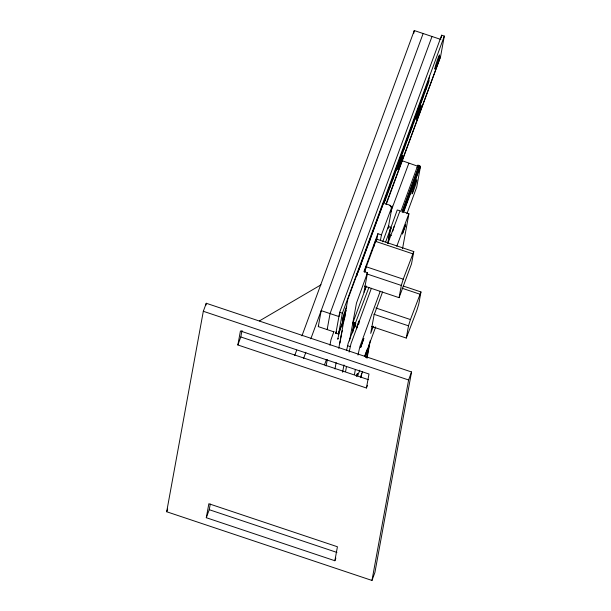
<?xml version="1.0" encoding="UTF-8"?>
<svg xmlns="http://www.w3.org/2000/svg" width="611" height="611" viewBox="0 0 611 611"><rect width="100%" height="100%" fill="white"/><g stroke="black" fill="none" stroke-linecap="round" stroke-linejoin="round"><path stroke-width="0.92" d="M333.812 331.819L318.293 326.625L321.187 310.617L338.922 316.559L339.915 313.871M385.22 200.454L386.129 197.972M389.917 187.73L390.841 185.164M391.498 183.376L392.415 180.894M396.203 170.645L397.127 168.078M397.784 166.291L398.7 163.809M402.496 153.483L403.413 151.001M408.782 136.398L409.698 133.916M413.487 123.674L414.411 121.108M415.068 119.321L415.984 116.838M419.78 106.513L420.696 104.03M421.346 102.35L422.27 99.753M426.066 89.427L426.982 86.945M427.639 85.158L428.548 82.676M393.072 179.107L393.988 176.625M399.357 162.022L400.274 159.54M405.643 144.944L406.552 142.462M407.216 140.667L408.125 138.193M410.355 132.129L411.272 129.647M416.641 115.051L417.55 112.569M418.214 110.782L419.123 108.3M422.927 97.966L423.835 95.484M424.492 93.697L425.409 91.215M336.042 332.308L336.333 332.033M343.978 319.668L341.946 325.342M354.479 326.656L348.14 343.367L346.636 350.271M370.579 238.664L370.472 239.245M383.318 203.272L347.858 299.253L338.754 348.346M408.851 163.236L390.712 211.956M166.681 511.751L203.318 311.282L206.266 303.27L411.547 371.977L374.917 572.438L371.969 580.45L166.681 511.751L167.666 509.078M205.922 305.141L206.266 303.27M206.297 517.708L208.855 503.731L337.425 546.753L334.866 560.738L206.297 517.708L209.245 509.696L210.268 504.106M237.862 344.971L240.421 330.994L368.991 374.024L366.432 388L237.862 344.971L240.81 336.966L242.002 330.444M326.129 365.943L327.282 359.635M329.917 345.223L331.002 339.693L333.965 331.361M344.833 316.888L338.586 333.866L335.836 333.461L339.701 312.297L441.654 35.201L444.319 36.087L440.539 56.77L386.274 204.257M338.586 333.866L342.359 313.191L444.319 36.087M341.862 325.823L341.839 326.717M334.981 368.983L336.149 362.606M356.603 275.79L357.084 273.178M359.497 269.161L359.574 268.779M361.3 264.257L361.406 263.685M342.618 372.244L343.962 364.92M349.515 340.938L356.45 303.148L367.494 272.773L363.95 271.59L377.888 233.708L381.432 234.891L380.416 240.436M352.356 332.842L354.235 322.585L352.753 323.211L366.249 286.536M368.67 244.14L368.739 243.758M345.62 371.305L346.452 366.722M349.133 352.073L350.981 343.733L371.381 288.262M352.753 332.323L354.235 322.585M354.487 327.954L355.342 323.288L368.922 287.399M355.106 326.832L355.785 323.104M366.608 266.136C367.035 262.677 363.53 274.186 365.111 271.169M367.494 272.773L363.95 292.165L366.218 286.001M359.176 322.257L359.39 321.103A7.026 0.458 -71.5 0 0 356.633 327.297M373.886 246.5L374.222 244.835M375.673 241.696L375.895 240.276L374.757 243.071M413.784 33.223L414.273 30.55L440.875 39.455M376.208 240.841L376.529 239.1L413.769 251.564L411.539 263.792L399.075 297.672L364.492 286.093M376.704 240.169L377.888 233.708M354.487 374.268L355.319 369.693M358 355.044L359.848 346.697L380.248 291.226M360.864 377.659L361.681 373.168M388.122 228.506L392.201 205.983L381.432 234.891M366.837 357.771L369.563 342.847M387.802 243.041L390.704 227.185L389.375 227.078L388.634 225.703L382.707 241.811M367.058 358.183L370.297 340.457M388.077 243.117L390.704 227.185M392.82 231.095L394.11 226.475M429.594 76.1L428.953 79.59L357.954 272.567M402.527 248.753L408.912 213.797L404.467 212.223M441.15 37.958L441.654 35.201M400.824 211.528L417.924 165.046L420.498 166.421L416.717 187.103L406.903 213.774M399.075 297.672L401.305 285.436L403.237 279.166L413.769 251.564M371.694 326.488L406.277 338.059L408.507 325.831L410.439 319.561L420.971 291.951L403.237 286.017M420.971 291.951L418.741 304.186L416.809 310.457L406.277 338.059M371.969 580.45L408.606 379.981L411.547 371.977M343.695 321.21L343.596 321.669M339.609 343.68L340.014 342.16M390.353 229.148L397.249 209.993L400.037 210.742L387.916 243.3M384.556 202.241L384.12 203.707M387.702 193.702L386.824 196.268M389.276 189.433L388.397 191.999M395.554 172.348L394.706 174.876M401.839 155.27L400.946 157.859M404.986 146.732L404.108 149.298M412.837 125.377L411.99 127.905M384.678 201.737L385.144 200.187M386.251 197.468L386.717 195.91M387.825 193.198L388.283 191.64M389.398 188.906L389.856 187.371M390.964 184.652L391.43 183.101M392.537 180.382L392.995 178.832M394.11 176.098L394.569 174.563M395.684 171.828L396.142 170.293M397.249 167.574L397.715 166.024M398.823 163.305L399.281 161.755M400.396 159.02L400.854 157.478M401.969 154.751L402.428 153.208M403.535 150.489L403.993 148.939M405.108 146.22L405.567 144.67M406.682 141.935L407.14 140.4M408.247 137.666L408.713 136.131M409.821 133.412L410.279 131.861M411.394 129.127L411.852 127.592M412.967 124.858L413.426 123.315M414.533 120.588L414.991 119.046M416.106 116.327L416.565 114.776M417.68 112.042L418.138 110.507M419.245 107.773L419.711 106.238M420.819 103.503L421.277 101.968M422.384 99.249L422.85 97.699M423.965 94.965L424.424 93.43M425.531 90.695L425.989 89.16M427.104 86.426L427.563 84.883M428.67 82.172L429.136 80.614M341.877 332.247L340.411 340.151L340.648 339.777M366.325 267.519L366.203 267.954M368.96 242.842L369.35 241.566M374.276 244.629L374.581 243.621M391.155 228.942L391.307 228.422M359.963 267.198L360.215 266.388M364.339 272.078L376.529 239.1M342.091 331.521L342.435 330.452M340.098 341.9L340.617 340.342M356.748 376.063L357.412 373.474L356.274 376.162M360.299 266.113L360.818 264.639M369.525 241.017L369.953 239.818M340.113 328.596L337.753 339.265L338.204 338.379M294.693 355.571L296.663 350.202M301.941 335.874L414.273 30.55M303.56 358.542L305.867 352.272M310.808 338.845L423.14 33.521M432.008 36.484L330.055 313.588L327.16 329.596L327.465 329.062M356.74 275.867L357.626 273.461M335.836 333.461L336.493 331.674M324.494 364.843L326.473 359.467M342.931 318.407L344.573 313.939M338.227 333.904L345.459 314.237M385.915 204.288L440.539 56.77M385.671 241.88L390.925 227.598M402.175 211.49L418.947 165.902M402.206 212.353L419.306 165.871M403.092 212.643L420.192 166.169M403.726 212.009L420.498 166.421M396.791 246.271L408.904 213.705M382.578 291.936L374.039 315.154L370.701 333.392L373.336 326.243M357.656 375.902L359.764 370.182M364.874 356.289L375.704 326.862M360.635 377.048L362.606 371.687M366.432 388L367.417 385.335M334.866 560.738L335.851 558.064M356.465 328.787L357.137 327.282M417.046 167.452L417.687 165.963M360.979 264.227L361.399 263.341M318.675 325.923L318.339 326.61M370.19 239.214L370.579 238.496M344.848 316.093L344.428 316.872L344.925 317.04M259.446 320.905L320.966 284.841M439.294 56.502L440.18 56.8M402.214 160.754L417.672 166.192M385.556 203.753L389.986 205.243L391.468 207.473L389.971 205.495M390.078 234.12L389.322 234.792L391.323 235.456M375.345 241.292L412.585 253.756M365.997 266.702L403.237 279.166M366.722 273.865L401.305 285.436M402.053 288.216L419.788 294.151M375.857 307.982L410.439 319.561M373.924 314.26L408.507 325.831M339.701 312.297L342.359 313.191M354.456 322.998L355.342 323.288M347.476 345.696L350.134 346.582M203.318 311.282L408.606 379.981M240.81 336.966L368.479 379.691M209.245 509.696L336.913 552.428M364.668 356.297A7.026 0.458 -71.5 0 1 366.951 350.034A7.026 0.458 -71.5 0 1 367.646 349.423L367.364 350.966A7.026 0.458 -71.5 0 1 365.477 357.45M358.97 323.265A7.026 0.458 -71.5 0 1 358.756 324.128M346.154 310.457A7.5 0.489 -71.5 0 1 342.71 320.027A7.5 0.489 -71.5 0 1 343.344 316.07A7.5 0.489 -71.5 0 1 346.743 306.775M360.597 347.613L363.797 338.547L360.597 347.613M402.435 233.891L405.635 224.825L402.435 233.891M413.502 190.785A7.5 0.489 -71.5 0 0 416.801 179.71A7.5 0.489 -71.5 0 0 412.906 189.906A7.5 0.489 -71.5 0 0 413.502 190.785M399.296 166.589A7.5 0.489 -71.5 0 0 402.596 155.515A7.5 0.489 -71.5 0 0 398.7 165.711A7.5 0.489 -71.5 0 0 399.296 166.589M417.794 116.296A7.5 0.489 -71.5 0 0 421.101 105.214A7.5 0.489 -71.5 0 0 417.206 115.418A7.5 0.489 -71.5 0 0 417.794 116.296M436.3 66.003A7.5 0.489 -71.5 0 0 439.607 54.921A7.5 0.489 -71.5 0 0 435.704 65.117A7.5 0.489 -71.5 0 0 436.3 66.003"/></g></svg>
